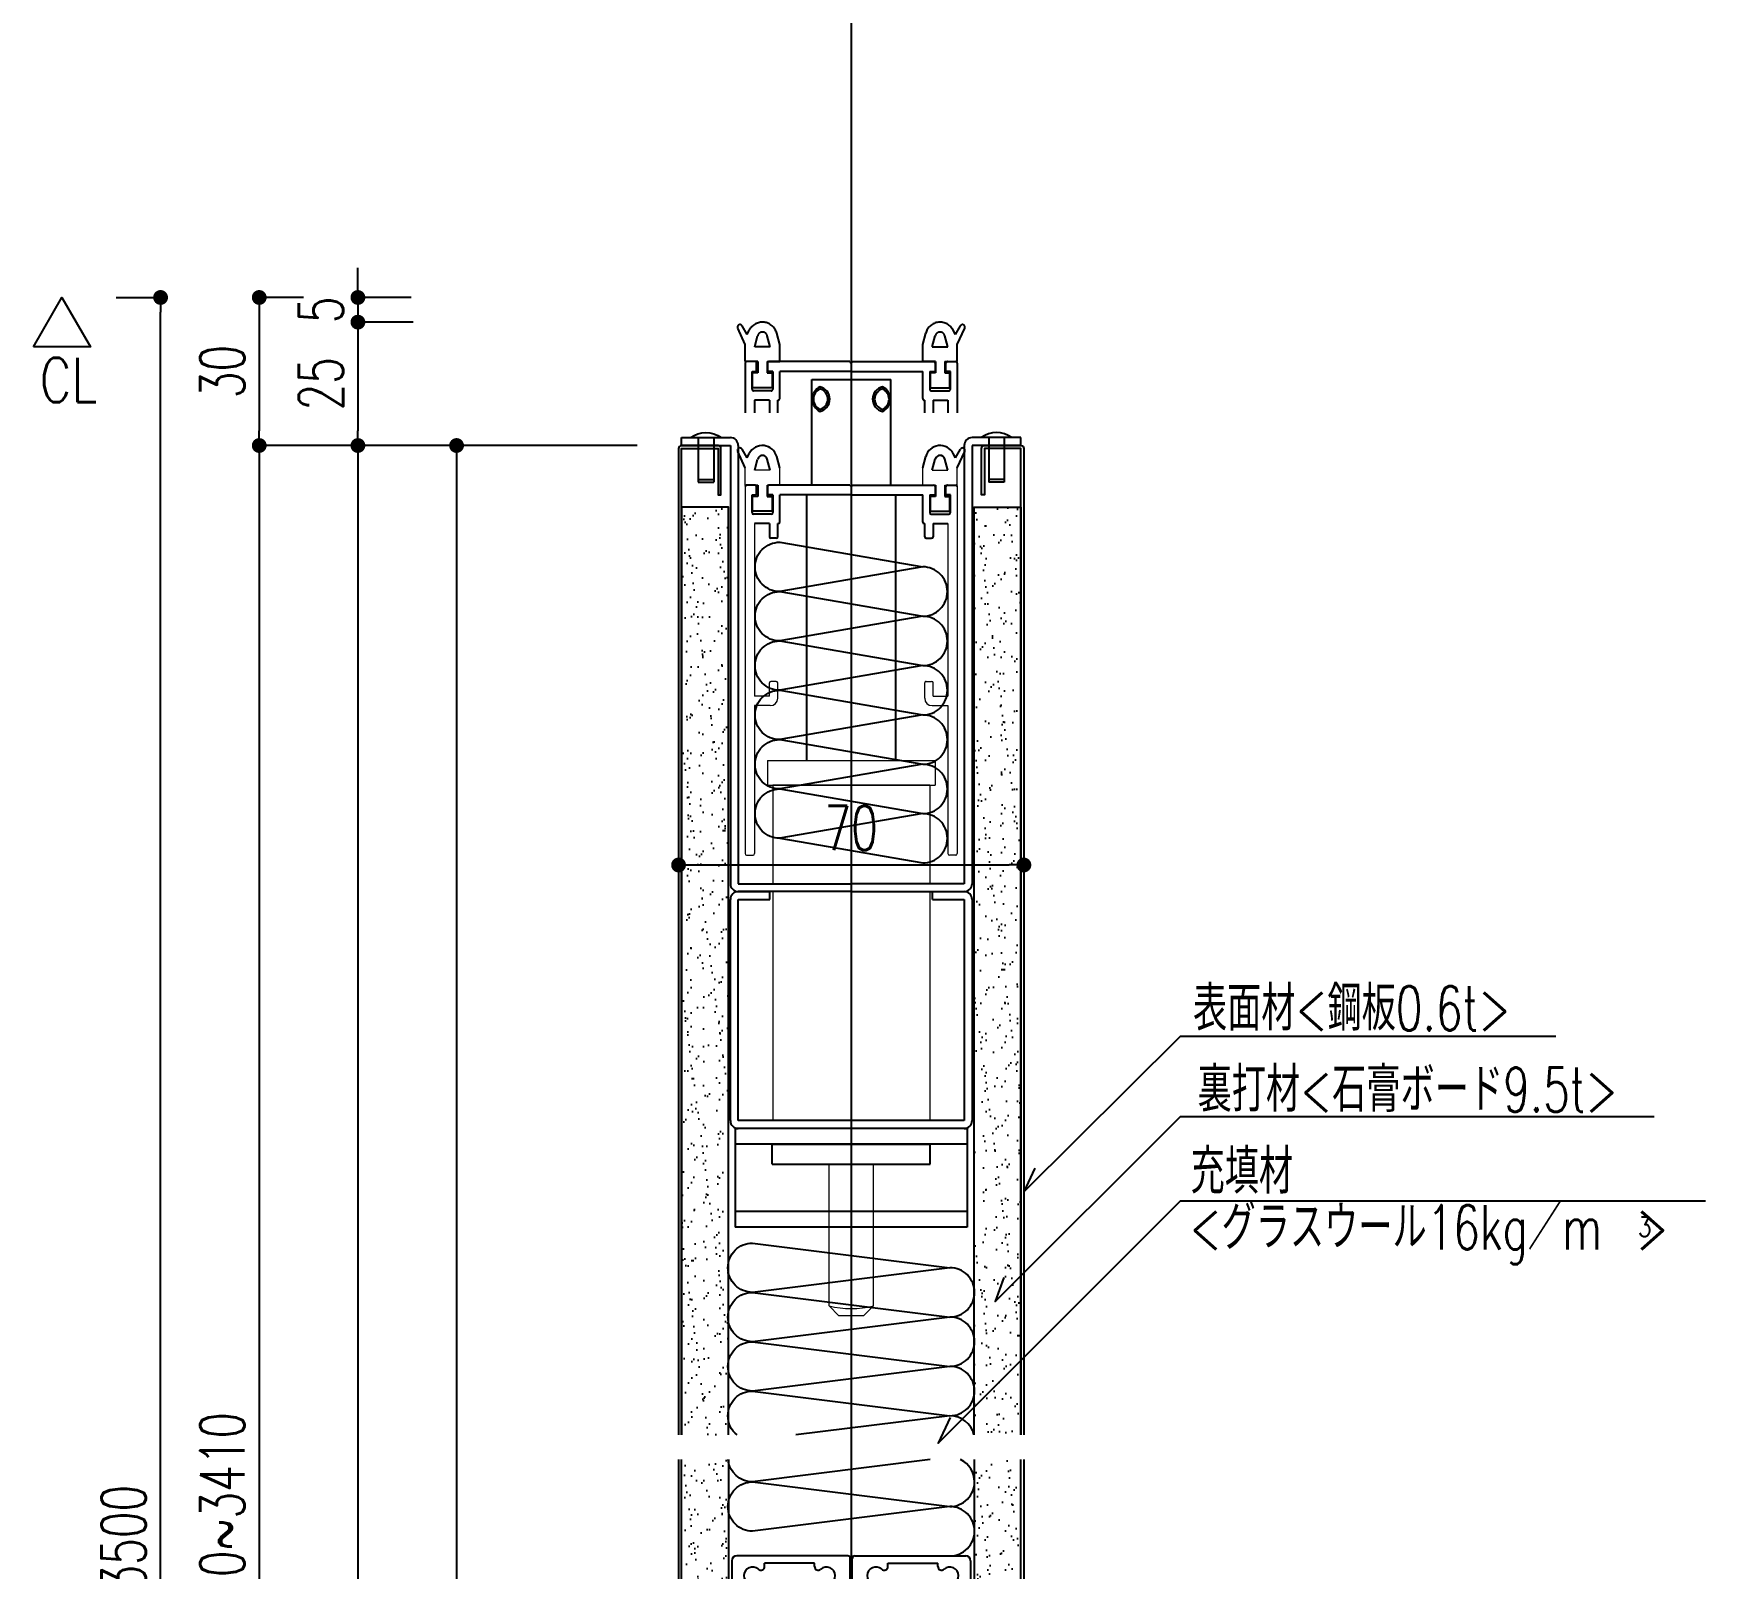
# Model space of a CAD drawing. Extents: x 21 to 47673, y 9 to 26406.
# Drawn here: x 17695.5 to 18034.5, y 17703.5 to 18014.5 of the extents above; entities that cross this region are included whole.
import ezdxf

# ---------------------------------------------------------------- set-up
doc = ezdxf.new("R2010")
doc.units = 0
doc.header["$LTSCALE"] = 10
doc.header["$PDMODE"] = 35
doc.header["$PDSIZE"] = 5
doc.linetypes.add('HIDDEN', pattern=[9.525, 6.35, -3.175])
for name, color, linetype in [('_基準', 1, 'Continuous'), ('_文字', 3, 'Continuous'), ('_製品', 4, 'Continuous'), ('_製品寸法', 9, 'Continuous'), ('_製品点線', 6, 'Continuous')]:
    doc.layers.add(name, color=color, linetype=linetype)
doc.styles.add('OKAMURA', font='simplex8.shx', dxfattribs={"width": 0.7, "bigfont": 'BIGFONT.shx'})
doc.dimstyles.new('OKAMURA-003', dxfattribs={"dimscale": 3, "dimtxt": 3, "dimasz": 1, "dimexe": 0, "dimexo": 3, "dimgap": 1, "dimtad": 1, "dimdec": 3, "dimdsep": 46, "dimtxsty": 'OKAMURA', "dimblk1": 'DOT', "dimblk2": 'DOT', "dimsah": 1, "dimcen": 0, "dimclrd": 9, "dimclre": 9, "dimclrt": 3, "dimadec": 0, "dimazin": 0, "dimtfac": 1, "dimtdec": 3, "dimtix": 1, "dimtmove": 2, "dimatfit": 3, "dimldrblk": 'NONE', "dimfxl": 0, "dimtolj": 1, "dimarcsym": 0})
pattern_1 = [(127.5, (-4866.6654, -3022.263), (-4.8941324, -0.160003), [0, -3.8608, 0, -4.318, 0, -4.1275]), (97.5, (-4866.6654, -3022.263), (-7.168251, 4.495233), [0, -2.0828, 0, -3.4798, 0, -1.3335]), (57.5, (-4866.6654, -3025.387), (-0.0143718, 7.9099237), [0, -1.27, 0, -4.572, 0, -5.969]), (47.5, (-4866.6654, -3025.387), (-2.229293, 7.6355645), [0, -0.635, 0, -2.9972, 0, -3.429])]
pattern_2 = [(127.5, (-4866.6654, -2716.763), (-4.8941324, -0.160003), [0, -3.8608, 0, -4.318, 0, -4.1275]), (97.5, (-4866.6654, -2716.763), (-7.168251, 4.495233), [0, -2.0828, 0, -3.4798, 0, -1.3335]), (57.5, (-4866.6654, -2719.887), (-0.014372, 7.9099237), [0, -1.27, 0, -4.572, 0, -5.969]), (47.5, (-4866.6654, -2719.887), (-2.229293, 7.6355645), [0, -0.635, 0, -2.9972, 0, -3.429])]

# ---------------------------------------------------------------- blocks, each defined once
blk = doc.blocks.new('_DOT')
at = {"color": 0, "linetype": 'ByBlock'}
blk.add_line((-0.5, 0), (-1, 0), dxfattribs=at)
at = {"color": 0, "linetype": 'ByBlock', "const_width": 0.5}
blk.add_lwpolyline([(-0.25, 0, 1), (0.25, 0, 1)], format="xyb", close=True, dxfattribs=at)
blk = doc.blocks.new('*D1579')
at = {"layer": '_製品寸法', "color": 9, "lineweight": -2, "transparency": 16777216}
for p, q in [((-149, 550), (-140, 550)), ((-140, 2.98), (-140, 547)), ((-149, -0.02), (-140, -0.02))]:
    blk.add_line(p, q, dxfattribs=at)
at = {"layer": 'Defpoints', "color": 0, "transparency": 16777216}
for p in [(-140, 550), (-140, 550), (-140, -0.02)]:
    blk.add_point(p, dxfattribs=at)
at = {"layer": '_製品寸法', "color": 9, "lineweight": -2, "transparency": 16777216, "xscale": 3, "yscale": 3, "zscale": 3}
for p, rotation in [((-140, 550), 90), ((-140, -0.02), 270)]:
    blk.add_blockref('_DOT', p, dxfattribs=dict(at, rotation=rotation))
at = {"layer": '_製品寸法', "color": 3, "transparency": 16777216, "insert": (-147.5, 274.99), "char_height": 9, "attachment_point": 5, "rotation": 90, "style": 'OKAMURA'}
blk.add_mtext('\\A1;CH=2500～3500', dxfattribs=at)
blk = doc.blocks.new('_None')
blk = doc.blocks.new('*D1580')
at = {"layer": '_製品寸法', "color": 9, "lineweight": -2, "transparency": 16777216}
for p, q in [((-111, 550), (-120, 550)), ((-120, 547), (-120, 523)), ((-43.4, 520), (-120, 520))]:
    blk.add_line(p, q, dxfattribs=at)
at = {"layer": 'Defpoints', "color": 0, "transparency": 16777216}
for p in [(-120, 550), (-120, 520), (-34.4, 520)]:
    blk.add_point(p, dxfattribs=at)
at = {"layer": '_製品寸法', "color": 9, "lineweight": -2, "transparency": 16777216, "xscale": 3, "yscale": 3, "zscale": 3}
for p, rotation in [((-120, 550), 90), ((-120, 520), 270)]:
    blk.add_blockref('_DOT', p, dxfattribs=dict(at, rotation=rotation))
at = {"layer": '_製品寸法', "color": 3, "transparency": 16777216, "insert": (-127.5, 535), "char_height": 9, "attachment_point": 5, "rotation": 90, "style": 'OKAMURA'}
blk.add_mtext('\\A1;30', dxfattribs=at)
blk = doc.blocks.new('*D1581')
at = {"layer": '_製品寸法', "color": 9, "lineweight": -2, "transparency": 16777216}
for p, q in [((-43.4, 520), (-120, 520)), ((-120, 517), (-120, 63)), ((-43.4, 60), (-120, 60))]:
    blk.add_line(p, q, dxfattribs=at)
at = {"layer": 'Defpoints', "color": 0, "transparency": 16777216}
for p in [(-34.4, 520), (-120, 60), (-34.4, 60)]:
    blk.add_point(p, dxfattribs=at)
at = {"layer": '_製品寸法', "color": 9, "lineweight": -2, "transparency": 16777216, "xscale": 3, "yscale": 3, "zscale": 3}
for p, rotation in [((-120, 520), 90), ((-120, 60), 270)]:
    blk.add_blockref('_DOT', p, dxfattribs=dict(at, rotation=rotation))
at = {"layer": '_製品寸法', "color": 3, "transparency": 16777216, "insert": (-127.5, 290), "char_height": 9, "attachment_point": 5, "rotation": 90, "style": 'OKAMURA'}
blk.add_mtext('\\A1;PH=2410~3410', dxfattribs=at)
blk = doc.blocks.new('*D1583')
at = {"layer": '_製品寸法', "color": 9, "lineweight": -2, "transparency": 16777216}
for p, q in [((-35, 444), (-35, 435)), ((35, 444), (35, 435)), ((-32, 435), (32, 435))]:
    blk.add_line(p, q, dxfattribs=at)
at = {"layer": 'Defpoints', "color": 0, "transparency": 16777216}
for p in [(-35, 435), (35, 435), (35, 435)]:
    blk.add_point(p, dxfattribs=at)
at = {"layer": '_製品寸法', "color": 9, "lineweight": -2, "transparency": 16777216, "xscale": 3, "yscale": 3, "zscale": 3, "rotation": 180}
blk.add_blockref('_DOT', (-35, 435), dxfattribs=at)
at = {"layer": '_製品寸法', "color": 9, "lineweight": -2, "transparency": 16777216, "xscale": 3, "yscale": 3, "zscale": 3}
blk.add_blockref('_DOT', (35, 435), dxfattribs=at)
at = {"layer": '_製品寸法', "color": 3, "transparency": 16777216, "insert": (0, 442.5), "char_height": 9, "attachment_point": 5, "style": 'OKAMURA'}
blk.add_mtext('\\A1;70', dxfattribs=at)
blk = doc.blocks.new('*D1584')
at = {"layer": '_製品寸法', "color": 9, "lineweight": -2, "transparency": 16777216}
for p, q in [((-44, 520), (-80, 520)), ((-80, 517), (-80, 283)), ((-44, 280), (-80, 280))]:
    blk.add_line(p, q, dxfattribs=at)
at = {"layer": 'Defpoints', "color": 0, "transparency": 16777216}
for p in [(-35, 520), (-80, 280), (-35, 280)]:
    blk.add_point(p, dxfattribs=at)
at = {"layer": '_製品寸法', "color": 9, "lineweight": -2, "transparency": 16777216, "xscale": 3, "yscale": 3, "zscale": 3}
for p, rotation in [((-80, 520), 90), ((-80, 280), 270)]:
    blk.add_blockref('_DOT', p, dxfattribs=dict(at, rotation=rotation))
blk = doc.blocks.new('A$C7104633C')
at = {"color": 0, "linetype": 'HIDDEN'}
for p, q in [((-21.5, -9.5), (-23.01, -6.21)), ((-21.11, -7.5), (-22.12, -5.75)), ((-21.11, -7.5), (-20.67, -6.63)), ((21.11, -7.5), (20.67, -6.63)), ((21.11, -7.5), (22.12, -5.75)), ((21.5, -9.5), (23.01, -6.21)), ((-21.5, -13), (-21.5, -9.5)), ((-19.56, -10), (-18.97, -7.74)), ((-16.44, -10), (-19.56, -10)), ((-16.44, -10), (-17.03, -7.74)), ((-14.5, -9.5), (-15.1, -7.23)), ((-14.5, -13), (-14.5, -9.5)), ((14.5, -9.5), (15.1, -7.23)), ((14.5, -13), (14.5, -9.5)), ((16.44, -10), (17.03, -7.74)), ((16.44, -10), (19.56, -10)), ((19.56, -10), (18.97, -7.74)), ((21.5, -13), (21.5, -9.5)), ((-18.95, -13), (-21.5, -13)), ((-21.5, -13.3), (-21.5, -23.4)), ((-19.5, -13), (-21.2, -13)), ((-19.2, -15), (-19.2, -13.3)), ((-18.95, -13), (-18.95, -15.3)), ((-17.05, -13), (-17.05, -15.3)), ((-17.05, -13), (-14.5, -13)), ((-17.05, -13), (-17.05, -15.3)), ((-17, -13.3), (-17, -15)), ((-0.3, -13), (-16.7, -13)), ((-0.3, -13), (0, -13.3)), ((0.3, -13), (0, -13.3)), ((0.3, -13), (16.7, -13)), ((17.05, -13), (14.5, -13)), ((17, -13.3), (17, -15)), ((17.05, -13), (17.05, -15.3)), ((17.05, -13), (17.05, -15.3)), ((18.95, -13), (18.95, -15.3)), ((18.95, -13), (21.5, -13)), ((19.2, -15), (19.2, -13.3)), ((19.5, -13), (21.2, -13)), ((21.5, -13.3), (21.5, -23.4)), ((-20.1, -18.6), (-20.1, -15)), ((-20.1, -15), (-19.2, -15)), ((-20, -18.3), (-20, -15.3)), ((-18.95, -15.3), (-20, -15.3)), ((-17.05, -15.3), (-16, -15.3)), ((-15.9, -15), (-17, -15)), ((-16, -15.3), (-16, -18.3)), ((-15.9, -15), (-15.9, -18.6)), ((-14.5, -20.5), (-14.5, -15)), ((0, -15), (-14.5, -15)), ((0, -15), (14.5, -15)), ((14.5, -20.5), (14.5, -15)), ((15.9, -15), (17, -15)), ((15.9, -15), (15.9, -18.6)), ((16, -15.3), (16, -18.3)), ((17.05, -15.3), (16, -15.3)), ((18.95, -15.3), (20, -15.3)), ((20.1, -15), (19.2, -15)), ((20, -18.3), (20, -15.3)), ((20.1, -18.6), (20.1, -15)), ((-16, -18.3), (-20, -18.3)), ((-16.2, -18.9), (-19.8, -18.9)), ((16, -18.3), (20, -18.3)), ((16.2, -18.9), (19.8, -18.9)), ((-16.6, -20.8), (-19.6, -20.8)), ((-19.6, -20.8), (-19.6, -23.4)), ((-16.6, -20.8), (-16.6, -23.4)), ((-14.8, -20.8), (-14.9, -20.8)), ((-14.9, -23.4), (-14.9, -20.8)), ((14.8, -20.8), (14.9, -20.8)), ((14.9, -23.4), (14.9, -20.8)), ((16.6, -20.8), (19.6, -20.8)), ((16.6, -20.8), (16.6, -23.4)), ((19.6, -20.8), (19.6, -23.4))]:
    blk.add_line(p, q, dxfattribs=at)
for centre, radius, start, end in [((-22.56, -6), 0.5, 30.0023, 204.6708), ((-18, -8), 3, 14.8176, 152.9081), ((18, -8), 3, 27.0918, 165.1823), ((22.56, -6), 0.5, 335.3292, 149.9976), ((-18, -8), 1, 14.8176, 164.935), ((18, -8), 1, 15.065, 165.1823), ((-21.2, -13.3), 0.3, 90, 180), ((-19.5, -13.3), 0.3, 0, 90), ((-16.7, -13.3), 0.3, 90, 180), ((16.7, -13.3), 0.3, 359.9999, 89.9999), ((19.5, -13.3), 0.3, 89.9999, 179.9999), ((21.2, -13.3), 0.3, 359.9999, 89.9999), ((-19.8, -18.6), 0.3, 180, 270), ((-16.2, -18.6), 0.3, 270, 0), ((16.2, -18.6), 0.3, 179.9999, 269.9999), ((19.8, -18.6), 0.3, 269.9999, 359.9999), ((-14.8, -20.5), 0.3, 270, 0), ((14.8, -20.5), 0.3, 179.9999, 269.9999)]:
    blk.add_arc(centre, radius, start, end, dxfattribs=at)
blk = doc.blocks.new('*D1588')
at = {"layer": '_製品寸法', "color": 9, "lineweight": -2, "transparency": 16777216}
for p, q in [((-91, 520), (-100, 520)), ((-100, 517), (-100, 283)), ((-44, 280), (-100, 280))]:
    blk.add_line(p, q, dxfattribs=at)
at = {"layer": 'Defpoints', "color": 0, "transparency": 16777216}
for p in [(-100, 520), (-100, 280), (-35, 280)]:
    blk.add_point(p, dxfattribs=at)
at = {"layer": '_製品寸法', "color": 9, "lineweight": -2, "transparency": 16777216, "xscale": 3, "yscale": 3, "zscale": 3}
for p, rotation in [((-100, 520), 90), ((-100, 280), 270)]:
    blk.add_blockref('_DOT', p, dxfattribs=dict(at, rotation=rotation))
blk = doc.blocks.new('*D1592')
at = {"layer": '_製品寸法', "color": 9, "lineweight": -2, "transparency": 16777216}
for p, q in [((-88.8, 545), (-100, 545)), ((-100, 542), (-100, 523)), ((-88.4, 520), (-100, 520))]:
    blk.add_line(p, q, dxfattribs=at)
at = {"layer": 'Defpoints', "color": 0, "transparency": 16777216}
for p in [(-79.8, 545), (-100, 520), (-79.4, 520)]:
    blk.add_point(p, dxfattribs=at)
at = {"layer": '_製品寸法', "color": 9, "lineweight": -2, "transparency": 16777216, "xscale": 3, "yscale": 3, "zscale": 3}
for p, rotation in [((-100, 545), 90), ((-100, 520), 270)]:
    blk.add_blockref('_DOT', p, dxfattribs=dict(at, rotation=rotation))
at = {"layer": '_製品寸法', "color": 3, "transparency": 16777216, "insert": (-107.5, 532.5), "char_height": 9, "attachment_point": 5, "rotation": 90, "style": 'OKAMURA'}
blk.add_mtext('\\A1;25', dxfattribs=at)
blk = doc.blocks.new('*D1593')
at = {"layer": '_製品寸法', "color": 9, "lineweight": -2, "transparency": 16777216}
for p, q in [((-100, 553), (-100, 556)), ((-89.2, 550), (-100, 550)), ((-100, 550), (-100, 545)), ((-88.8, 545), (-100, 545)), ((-100, 542), (-100, 539))]:
    blk.add_line(p, q, dxfattribs=at)
at = {"layer": 'Defpoints', "color": 0, "transparency": 16777216}
for p in [(-80.2, 550), (-100, 545), (-79.8, 545)]:
    blk.add_point(p, dxfattribs=at)
at = {"layer": '_製品寸法', "color": 9, "lineweight": -2, "transparency": 16777216, "xscale": 3, "yscale": 3, "zscale": 3}
for p, rotation in [((-100, 550), 270), ((-100, 545), 90)]:
    blk.add_blockref('_DOT', p, dxfattribs=dict(at, rotation=rotation))
at = {"layer": '_製品寸法', "color": 3, "transparency": 16777216, "insert": (-107.5, 547.5), "char_height": 9, "attachment_point": 5, "rotation": 90, "style": 'OKAMURA'}
blk.add_mtext('\\A1;5', dxfattribs=at)
blk = doc.blocks.new('A$C096F286E')
at = {"layer": '_製品'}
for p, q in [((6.2, 9), (0, 9)), ((1.53, 9), (1.53, 0)), ((4.68, 9), (4.68, 0)), ((4.68, 0.5), (1.53, 0.5)), ((4.68, 0), (1.53, 0))]:
    blk.add_line(p, q, dxfattribs=at)
blk.add_arc((3.1, 4.7), 5.31, 54.2426, 125.7574, dxfattribs=at)
blk = doc.blocks.new('A$C06EE46BC')
at = {"layer": '_製品'}
for p, q in [((10.5, 29), (10.5, 24)), ((34, 30), (11.5, 30)), ((27.26, 28.5), (17.14, 28.5)), ((17.14, 27.84), (17.14, 28.5)), ((27.26, 27.84), (27.26, 28.5)), ((34.5, 0.5), (34.5, 29.5)), ((34.9, 0.5), (34.9, 29.5)), ((35.4, 30), (57.9, 30)), ((42.14, 28.5), (52.26, 28.5)), ((42.14, 27.84), (42.14, 28.5)), ((52.26, 27.84), (52.26, 28.5)), ((58.9, 29), (58.9, 24)), ((33.2, 6.25), (33.2, 23.75)), ((36.2, 6.25), (36.2, 23.75)), ((12.7, 23), (11.5, 23)), ((13.7, 22), (13.7, 10)), ((15.2, 22.79), (15.2, 7.21)), ((54.2, 22.79), (54.2, 7.21)), ((55.7, 22), (55.7, 10)), ((56.7, 23), (57.9, 23)), ((0, 0.3), (0, 14.5)), ((0.5, 15), (10.2, 15)), ((1.5, 10.3), (1.5, 13.7)), ((1.8, 14), (7.9, 14)), ((8.2, 10.3), (8.2, 13.7)), ((10.7, 9.5), (10.7, 14.5)), ((58.7, 9.5), (58.7, 14.5)), ((68.9, 15), (59.2, 15)), ((61.2, 10.3), (61.2, 13.7)), ((67.6, 14), (61.5, 14)), ((67.9, 10.3), (67.9, 13.7)), ((69.4, 0.3), (69.4, 14.5)), ((1.5, 7.5), (1.5, 0.3)), ((7.9, 10), (1.8, 10)), ((8.4, 8), (2, 8)), ((8.9, 0.3), (8.9, 7.5)), ((11.2, 9), (12.7, 9)), ((58.2, 9), (56.7, 9)), ((60.5, 0.3), (60.5, 7.5)), ((61, 8), (67.4, 8)), ((61.5, 10), (67.6, 10)), ((67.9, 7.5), (67.9, 0.3)), ((17.14, 2.16), (17.14, 1.5)), ((27.26, 1.5), (17.14, 1.5)), ((27.26, 2.16), (27.26, 1.5)), ((42.14, 2.16), (42.14, 1.5)), ((42.14, 1.5), (52.26, 1.5)), ((52.26, 2.16), (52.26, 1.5)), ((1.2, 0), (0.3, 0)), ((34, 0), (9.2, 0)), ((35.4, 0), (60.2, 0)), ((68.2, 0), (69.1, 0))]:
    blk.add_line(p, q, dxfattribs=at)
for centre, radius, start, end in [((11.5, 29), 1, 90, 180), ((14.7, 26), 1.75, 47.4531, 180.0214), ((16.39, 27.84), 0.75, 227.4441, 360), ((28.01, 27.84), 0.75, 180, 312.5559), ((29.7, 26), 1.75, 359.9786, 132.5469), ((34, 29.5), 0.5, 0, 90), ((35.4, 29.5), 0.5, 90, 180), ((39.7, 26), 1.75, 47.4531, 180.0214), ((41.39, 27.84), 0.75, 227.4441, 360), ((53.01, 27.84), 0.75, 180, 312.5559), ((54.7, 26), 1.75, 359.9786, 132.5469), ((57.9, 29), 1, 360, 90), ((11.5, 24), 1, 180, 270), ((14.7, 26), 1.75, 179.9786, 312.5469), ((16.39, 24.16), 0.75, 308.786, 132.5559), ((28.01, 24.16), 0.75, 47.4441, 231.214), ((29.7, 26), 3.25, 226.583, 323.1301), ((29.7, 26), 1.75, 227.4531, 0.0214), ((32.7, 23.75), 0.5, 0, 143.1301), ((36.7, 23.75), 0.5, 36.8699, 180), ((39.7, 26), 3.25, 216.8699, 313.417), ((39.7, 26), 1.75, 179.9786, 312.5469), ((41.39, 24.16), 0.75, 308.786, 132.5559), ((53.01, 24.16), 0.75, 47.4441, 231.214), ((54.7, 26), 1.75, 227.4531, 0.0214), ((57.9, 24), 1, 270, 360), ((12.7, 22), 1, 0, 90), ((14.7, 26), 3.25, 278.8499, 313.417), ((54.7, 26), 3.25, 226.583, 261.1501), ((56.7, 22), 1, 90, 180), ((0.5, 14.5), 0.5, 90, 180), ((1.8, 13.7), 0.3, 90, 180), ((7.9, 13.7), 0.3, 360, 90), ((10.2, 14.5), 0.5, 360, 90), ((59.2, 14.5), 0.5, 90, 180), ((61.5, 13.7), 0.3, 90, 180), ((67.6, 13.7), 0.3, 360, 90), ((68.9, 14.5), 0.5, 360, 90), ((1.8, 10.3), 0.3, 180, 270), ((7.9, 10.3), 0.3, 270, 360), ((61.5, 10.3), 0.3, 180, 270), ((67.6, 10.3), 0.3, 270, 360), ((2, 7.5), 0.5, 90, 180), ((8.4, 7.5), 0.5, 360, 90), ((11.2, 9.5), 0.5, 180, 270), ((12.7, 10), 1, 270, 0), ((14.7, 4), 3.25, 46.583, 81.1501), ((29.7, 4), 3.25, 36.8699, 133.417), ((39.7, 4), 3.25, 46.583, 143.1301), ((54.7, 4), 3.25, 98.8499, 133.417), ((56.7, 10), 1, 180, 270), ((58.2, 9.5), 0.5, 270, 0), ((61, 7.5), 0.5, 90, 180), ((67.4, 7.5), 0.5, 0, 90), ((14.7, 4), 1.75, 47.4531, 180.0214), ((14.7, 4), 1.75, 179.9786, 312.5469), ((16.39, 5.84), 0.75, 227.4441, 51.214), ((28.01, 5.84), 0.75, 128.786, 312.5559), ((29.7, 4), 1.75, 359.9786, 132.5469), ((29.7, 4), 1.75, 227.4531, 0.0214), ((32.7, 6.25), 0.5, 216.8699, 0), ((36.7, 6.25), 0.5, 180, 323.1301), ((39.7, 4), 1.75, 47.4531, 180.0214), ((39.7, 4), 1.75, 179.9786, 312.5469), ((41.39, 5.84), 0.75, 227.4441, 51.214), ((53.01, 5.84), 0.75, 128.786, 312.5559), ((54.7, 4), 1.75, 359.9786, 132.5469), ((54.7, 4), 1.75, 227.4531, 0.0214), ((0.3, 0.3), 0.3, 180, 270), ((1.2, 0.3), 0.3, 270, 360), ((9.2, 0.3), 0.3, 180, 270), ((16.39, 2.16), 0.75, 0, 132.5559), ((28.01, 2.16), 0.75, 47.4441, 180), ((34, 0.5), 0.5, 270, 0), ((35.4, 0.5), 0.5, 180, 270), ((41.39, 2.16), 0.75, 360, 132.5559), ((53.01, 2.16), 0.75, 47.4441, 180), ((60.2, 0.3), 0.3, 270, 0), ((68.2, 0.3), 0.3, 180, 270), ((69.1, 0.3), 0.3, 270, 360)]:
    blk.add_arc(centre, radius, start, end, dxfattribs=at)
blk = doc.blocks.new('P15- AGP_THAP')
at = {"layer": '_製品'}
h = blk.add_hatch(dxfattribs=at)
h.set_pattern_fill('AR-SAND', color=256, scale=0.1, angle=90, style=0)
h.set_pattern_definition(pattern_1)
edge = h.paths.add_edge_path()
edge.add_line((-24.9, 319.5), (-24.9, 507.5))
edge.add_line((-24.9, 507.5), (-34.4, 507.5))
edge.add_line((-34.4, 507.5), (-34.4, 319.5))
h = blk.add_hatch(dxfattribs=at)
h.set_pattern_fill('AR-SAND', color=256, scale=0.1, angle=90, style=0)
h.set_pattern_definition(pattern_1)
edge = h.paths.add_edge_path()
edge.add_line((24.9, 319.5), (24.9, 507.5))
edge.add_line((24.9, 507.5), (34.4, 507.5))
edge.add_line((34.4, 507.5), (34.4, 319.5))
h = blk.add_hatch(dxfattribs=at)
h.set_pattern_fill('AR-SAND', color=256, scale=0.1, angle=90, style=0)
h.set_pattern_definition(pattern_2)
edge = h.paths.add_edge_path()
edge.add_line((-24.9, 314.5), (-24.9, 283))
edge.add_line((-24.9, 283), (-34.4, 283))
edge.add_line((-34.4, 283), (-34.4, 314.5))
h = blk.add_hatch(dxfattribs=at)
h.set_pattern_fill('AR-SAND', color=256, scale=0.1, angle=90, style=0)
h.set_pattern_definition(pattern_2)
edge = h.paths.add_edge_path()
edge.add_line((24.9, 314.5), (24.9, 283))
edge.add_line((24.9, 283), (34.4, 283))
edge.add_line((34.4, 283), (34.4, 314.5))
for p, q in [((-8, 533.4), (8, 533.4)), ((-8, 512), (-8, 533.4)), ((8, 512), (8, 533.4)), ((-34.4, 520), (-34.4, 521.6)), ((-34.4, 521.6), (-24.5, 521.6)), ((-34.4, 520), (-24.5, 520)), ((-24.5, 520), (-24.5, 431.2)), ((-21.5, 515.5), (-23.01, 518.79)), ((-22.9, 520), (-22.9, 431.2)), ((-21.11, 517.5), (-22.12, 519.25)), ((21.11, 517.5), (22.12, 519.25)), ((21.5, 515.5), (23.01, 518.79)), ((22.9, 520), (22.9, 431.2)), ((34.4, 521.6), (24.5, 521.6)), ((34.4, 520), (24.5, 520)), ((24.5, 520), (24.5, 431.2)), ((34.4, 520), (34.4, 521.6)), ((-21.11, 517.5), (-20.67, 518.37)), ((-19.56, 515), (-18.97, 517.26)), ((-16.44, 515), (-17.03, 517.26)), ((-14.5, 515.5), (-15.1, 517.77)), ((14.5, 515.5), (15.1, 517.77)), ((16.44, 515), (17.03, 517.26)), ((19.56, 515), (18.97, 517.26)), ((21.11, 517.5), (20.67, 518.37)), ((-19.5, 512), (-21.2, 512)), ((-18.95, 512), (-18.95, 509.7)), ((-17.05, 512), (-17.05, 509.7)), ((-0.3, 512), (-16.7, 512)), ((-0.3, 512), (0, 511.7)), ((0.3, 512), (0, 511.7)), ((0.3, 512), (16.7, 512)), ((17.05, 512), (17.05, 509.7)), ((18.95, 512), (18.95, 509.7)), ((19.5, 512), (21.2, 512)), ((-20.1, 506.4), (-20.1, 510)), ((-20.1, 510), (-19.2, 510)), ((-20, 506.7), (-20, 509.7)), ((-18.95, 509.7), (-20, 509.7)), ((-19.2, 510), (-19.2, 511.7)), ((-17.05, 509.7), (-16, 509.7)), ((-17, 511.7), (-17, 510)), ((-15.9, 510), (-17, 510)), ((-16, 509.7), (-16, 506.7)), ((-15.9, 510), (-15.9, 506.4)), ((-14.5, 504.5), (-14.5, 510)), ((0, 510), (-14.5, 510)), ((-9, 456.2), (-9, 510)), ((0, 510), (14.5, 510)), ((9, 510), (9, 456.2)), ((14.5, 504.5), (14.5, 510)), ((15.9, 510), (17, 510)), ((15.9, 510), (15.9, 506.4)), ((16, 509.7), (16, 506.7)), ((17.05, 509.7), (16, 509.7)), ((17, 511.7), (17, 510)), ((18.95, 509.7), (20, 509.7)), ((19.2, 510), (19.2, 511.7)), ((20.1, 510), (19.2, 510)), ((20, 506.7), (20, 509.7)), ((20.1, 506.4), (20.1, 510)), ((-16, 506.7), (-20, 506.7)), ((-16.2, 506.1), (-19.8, 506.1)), ((16, 506.7), (20, 506.7)), ((16.2, 506.1), (19.8, 506.1)), ((-16.6, 504.2), (-19.6, 504.2)), ((-16.6, 504.2), (-16.6, 501.5)), ((-14.8, 504.2), (-14.9, 504.2)), ((-14.9, 501.5), (-14.9, 504.2)), ((14.8, 504.2), (14.9, 504.2)), ((14.9, 501.5), (14.9, 504.2)), ((16.6, 504.2), (19.6, 504.2)), ((16.6, 504.2), (16.6, 501.5)), ((-15.2, 501.2), (-16.3, 501.2)), ((15.2, 501.2), (16.3, 501.2)), ((-22.9, 431.2), (0, 431.2)), ((22.9, 431.2), (0, 431.2)), ((-24.5, 383.2), (-24.5, 428)), ((0, 429.6), (-22.9, 429.6)), ((-22.9, 429.6), (-16.5, 429.6)), ((-22.9, 383.2), (-22.9, 428)), ((-22.9, 428), (-16.5, 428)), ((-16.5, 428), (-16.5, 429.6)), ((0, 429.6), (22.9, 429.6)), ((16.5, 429.6), (22.9, 429.6)), ((16.5, 428), (16.5, 429.6)), ((16.5, 428), (22.9, 428)), ((22.9, 428), (22.9, 383.2)), ((24.5, 428), (24.5, 383.2)), ((22.9, 383.2), (-22.9, 383.2)), ((23.5, 381.6), (-23.5, 381.6)), ((-23.5, 381.6), (-23.5, 361.6)), ((22.9, 381.6), (-22.9, 381.6)), ((23.5, 381.6), (23.5, 361.6)), ((23.5, 378.4), (-23.5, 378.4)), ((-16, 378.4), (16, 378.4)), ((-16, 374.4), (-16, 378.4)), ((16, 374.4), (16, 378.4)), ((-16, 374.4), (16, 374.4)), ((23.5, 364.8), (-23.5, 364.8)), ((23.5, 361.6), (-23.5, 361.6))]:
    blk.add_line(p, q, dxfattribs=at)
at = {"layer": '_製品', "lineweight": 15}
for p, q in [((-21.5, 512), (-21.5, 515.5)), ((-14.5, 512), (-14.5, 515.5)), ((14.5, 512), (14.5, 515.5)), ((21.5, 512), (21.5, 515.5)), ((-18.95, 512), (-21.5, 512)), ((-16.44, 515), (-19.56, 515)), ((-17.05, 512), (-14.5, 512)), ((-17.05, 512), (-17.05, 509.7)), ((17.05, 512), (14.5, 512)), ((16.44, 515), (19.56, 515)), ((17.05, 512), (17.05, 509.7)), ((18.95, 512), (21.5, 512)), ((-21.5, 511.7), (-21.5, 437.3)), ((21.5, 511.7), (21.5, 437.3)), ((-19.6, 504.2), (-19.6, 469.2)), ((19.6, 504.2), (19.6, 469.2)), ((-16.6, 469.2), (-16.6, 471.9)), ((-15.2, 472.2), (-16.3, 472.2)), ((-14.9, 468.8), (-14.9, 471.9)), ((14.9, 468.8), (14.9, 471.9)), ((15.2, 472.2), (16.3, 472.2)), ((16.6, 469.2), (16.6, 471.9)), ((-16.6, 469.2), (-19.6, 469.2)), ((16.6, 469.2), (19.6, 469.2)), ((-19.6, 467.3), (-19.6, 437.3)), ((-16.4, 467.3), (-19.6, 467.3)), ((16.4, 467.3), (19.6, 467.3)), ((19.6, 467.3), (19.6, 437.3)), ((-17, 456.2), (17, 456.2)), ((-17, 456.2), (-17, 451.2)), ((17, 456.2), (17, 451.2)), ((-17, 451.2), (17, 451.2)), ((15.9, 451.2), (-15.9, 451.2)), ((-15.9, 451.2), (-15.9, 431.2)), ((15.9, 451.2), (15.9, 431.2)), ((-21.2, 437), (-19.9, 437)), ((21.2, 437), (19.9, 437)), ((-18.9, 429.6), (18.9, 429.6)), ((-15.9, 429.6), (-15.9, 383.2)), ((15.9, 429.6), (15.9, 383.2)), ((15.9, 383.2), (-15.9, 383.2)), ((23.5, 381.6), (-23.5, 381.6)), ((-21.2, 381.6), (21.2, 381.6)), ((-4.5, 345.64), (-4.5, 374.4)), ((4.5, 345.64), (4.5, 374.4)), ((-2.5, 343.64), (-4.5, 345.64)), ((2.5, 343.64), (-2.5, 343.64)), ((4.5, 345.64), (2.5, 343.64))]:
    blk.add_line(p, q, dxfattribs=at)
at = {"layer": '_製品', "color": 6, "linetype": 'ByBlock', "ltscale": 0.5}
blk.add_line((-14.5, 440.41), (14.5, 435.41), dxfattribs=at)
at = {"layer": '_製品'}
for points in [[(-34.4, 319.5), (-34.4, 519.4), (-27, 519.4), (-27, 510), (-26.4, 510), (-26.4, 519.4, 0.414214), (-27, 520), (-34.4, 520, 0.414214), (-35, 519.4), (-35, 319.5)], [(34.4, 319.5), (34.4, 519.4), (27, 519.4), (27, 510), (26.4, 510), (26.4, 519.4, -0.414214), (27, 520), (34.4, 520, -0.414214), (35, 519.4), (35, 319.5)], [(-35, 314.5), (-35, 280.6, 0.414214), (-34.4, 280), (-24, 280), (-24, 274.8), (-23.4, 274.8), (-23.4, 280, 0.414214), (-24, 280.6), (-34.4, 280.6), (-34.4, 314.5)], [(35, 314.5), (35, 280.6, -0.414214), (34.4, 280), (24, 280), (24, 274.8), (23.4, 274.8), (23.4, 280, -0.414214), (24, 280.6), (34.4, 280.6), (34.4, 314.5)]]:
    blk.add_lwpolyline(points, format="xyb", dxfattribs=at)
for points in [[(-24.9, 319.5), (-24.9, 507.5), (-34.4, 507.5), (-34.4, 319.5)], [(24.9, 319.5), (24.9, 507.5), (34.4, 507.5), (34.4, 319.5)], [(-24.9, 314.5), (-24.9, 283), (-34.4, 283), (-34.4, 314.5)], [(24.9, 314.5), (24.9, 283), (34.4, 283), (34.4, 314.5)]]:
    blk.add_lwpolyline(points, dxfattribs=at)
at = {"layer": '_製品', "color": 6, "linetype": 'ByBlock', "ltscale": 0.5}
for points in [[(14.5, 485.41), (14.5, 485.41, 0.414214), (19.5, 490.41), (19.5, 490.41, 0.414214), (14.5, 495.41), (14.5, 495.41), (-14.5, 490.41), (-14.5, 490.41, -0.414214), (-19.5, 495.41), (-19.5, 495.41, -0.414214), (-14.5, 500.41), (-14.5, 500.41), (14.5, 495.41)], [(14.5, 475.41), (14.5, 475.41, 0.414214), (19.5, 480.41), (19.5, 480.41, 0.414214), (14.5, 485.41), (14.5, 485.41), (-14.5, 480.41), (-14.5, 480.41, -0.414214), (-19.5, 485.41), (-19.5, 485.41, -0.414214), (-14.5, 490.41), (-14.5, 490.41), (14.5, 485.41)], [(14.5, 465.41), (14.5, 465.41, 0.414214), (19.5, 470.41), (19.5, 470.41, 0.414214), (14.5, 475.41), (14.5, 475.41), (-14.5, 470.41), (-14.5, 470.41, -0.414214), (-19.5, 475.41), (-19.5, 475.41, -0.414214), (-14.5, 480.41), (-14.5, 480.41), (14.5, 475.41)], [(14.5, 455.41), (14.5, 455.41, 0.414214), (19.5, 460.41), (19.5, 460.41, 0.414214), (14.5, 465.41), (14.5, 465.41), (-14.5, 460.41), (-14.5, 460.41, -0.414214), (-19.5, 465.41), (-19.5, 465.41, -0.414214), (-14.5, 470.41), (-14.5, 470.41), (14.5, 465.41)], [(14.5, 445.41), (14.5, 445.41, 0.414214), (19.5, 450.41), (19.5, 450.41, 0.414214), (14.5, 455.41), (14.5, 455.41), (-14.5, 450.41), (-14.5, 450.41, -0.414214), (-19.5, 455.41), (-19.5, 455.41, -0.414214), (-14.5, 460.41), (-14.5, 460.41), (14.5, 455.41)], [(14.5, 435.41), (14.5, 435.41, 0.414214), (19.5, 440.41), (19.5, 440.41, 0.414214), (14.5, 445.41), (14.5, 445.41), (-14.5, 440.41), (-14.5, 440.41, -0.414214), (-19.5, 445.41), (-19.5, 445.41, -0.414214), (-14.5, 450.41), (-14.5, 450.41), (14.5, 445.41)]]:
    blk.add_lwpolyline(points, format="xyb", dxfattribs=at)
at = {"layer": '_製品', "ltscale": 0.5}
for points in [[(20, 343.4), (20, 343.4, 0.414214), (25, 348.4), (25, 348.4, 0.414214), (20, 353.4), (20, 353.4), (-20, 348.4), (-20, 348.4, -0.414214), (-25, 353.4), (-25, 353.4, -0.414214), (-20, 358.4), (-20, 358.4), (20, 353.4)], [(20, 333.4), (20, 333.4, 0.414214), (25, 338.4), (25, 338.4, 0.414214), (20, 343.4), (20, 343.4), (-20, 338.4), (-20, 338.4, -0.414214), (-25, 343.4), (-25, 343.4, -0.414214), (-20, 348.4), (-20, 348.4), (20, 343.4)], [(20, 323.4), (20, 323.4, 0.414214), (25, 328.4), (25, 328.4, 0.414214), (20, 333.4), (20, 333.4), (-20, 328.4), (-20, 328.4, -0.414214), (-25, 333.4), (-25, 333.4, -0.414214), (-20, 338.4), (-20, 338.4), (20, 333.4)], [(-23.13, 319.5, -0.227486), (-25, 323.4), (-25, 323.4, -0.414214), (-20, 328.4), (-20, 328.4), (20, 323.4)], [(24.88, 319.5, 0.35065), (20, 323.4), (20, 323.4), (-11.2, 319.5)], [(16, 314.5), (-20, 310), (-20, 310, -0.385199), (-24.97, 314.5)], [(20, 305), (20, 305, 0.414214), (25, 310), (25, 310, 0.287553), (22.18, 314.5, 0.287553)], [(20, 295), (20, 295, 0.414214), (25, 300), (25, 300, 0.414214), (20, 305), (20, 305), (-20, 300), (-20, 300, -0.414214), (-25, 305), (-25, 305, -0.414214), (-20, 310), (-20, 310), (20, 305)]]:
    blk.add_lwpolyline(points, format="xyb", dxfattribs=at)
at = {"layer": '_製品'}
for centre, radius, start, end in [((-5.06, 529.4), 2.82, 117.4909, 242.5091), ((-5.36, 529.4), 2.3, 116.0051, 243.9949), ((-6.9, 529.4), 2.56, 282.1728, 77.8272), ((-6.86, 529.4), 2.13, 283.4244, 76.5755), ((6.9, 529.4), 2.56, 102.1728, 257.8272), ((6.86, 529.4), 2.13, 103.4245, 256.5756), ((5.06, 529.4), 2.82, 297.4909, 62.5091), ((5.36, 529.4), 2.3, 296.0051, 63.9949), ((-24.5, 520), 1.6, 0, 90), ((-22.56, 519), 0.5, 30.0023, 204.6708), ((-18, 517), 3, 14.8176, 152.9081), ((18, 517), 3, 27.0918, 165.1823), ((22.56, 519), 0.5, 335.3292, 149.9976), ((24.5, 520), 1.6, 90, 180), ((-18, 517), 1, 14.8176, 164.935), ((18, 517), 1, 15.065, 165.1823), ((-21.2, 511.7), 0.3, 90, 180), ((-19.5, 511.7), 0.3, 0, 90), ((-16.7, 511.7), 0.3, 90, 180), ((16.7, 511.7), 0.3, 359.9999, 89.9999), ((19.5, 511.7), 0.3, 89.9999, 179.9999), ((21.2, 511.7), 0.3, 359.9999, 89.9999), ((-19.8, 506.4), 0.3, 180, 270), ((-16.2, 506.4), 0.3, 270, 0), ((16.2, 506.4), 0.3, 179.9999, 269.9999), ((19.8, 506.4), 0.3, 269.9999, 359.9999), ((-14.8, 504.5), 0.3, 270, 0), ((14.8, 504.5), 0.3, 179.9999, 269.9999), ((-16.3, 501.5), 0.3, 180, 270), ((-15.2, 501.5), 0.3, 270, 0), ((15.2, 501.5), 0.3, 179.9999, 269.9999), ((16.3, 501.5), 0.3, 269.9999, 359.9999), ((-22.9, 431.2), 1.6, 180, 270), ((22.9, 431.2), 1.6, 270, 0), ((-22.9, 428), 1.6, 90, 180), ((22.9, 428), 1.6, 0, 90), ((-22.9, 383.2), 1.6, 180, 270), ((22.9, 383.2), 1.6, 270, 0)]:
    blk.add_arc(centre, radius, start, end, dxfattribs=at)
at = {"layer": '_製品', "lineweight": 15}
for centre, radius, start, end in [((-16.3, 471.9), 0.3, 90, 180), ((-15.2, 471.9), 0.3, 0, 90), ((15.2, 471.9), 0.3, 89.9999, 179.9999), ((16.3, 471.9), 0.3, 359.9999, 89.9999), ((-16.4, 468.8), 1.5, 270, 0), ((16.4, 468.8), 1.5, 179.9999, 269.9999), ((-21.2, 437.3), 0.3, 180, 270), ((-19.9, 437.3), 0.3, 270, 360), ((19.9, 437.3), 0.3, 180, 269.9999), ((21.2, 437.3), 0.3, 269.9999, 359.9999), ((0, 364.29), 19.18, 256.4329, 283.5671)]:
    blk.add_arc(centre, radius, start, end, dxfattribs=at)
at = {"xscale": -1, "rotation": 359.9999999984367}
blk.add_blockref('A$C096F286E', (-26.35, 512.6), dxfattribs=at)
blk.add_blockref('A$C096F286E', (26.35, 512.6))
at = {"layer": '_製品'}
blk.add_blockref('A$C06EE46BC', (-34.7, 265), dxfattribs=at)
blk = doc.blocks.new('*U1578')
at = {"layer": '_基準'}
blk.add_line((0, 1247), (0, -40), dxfattribs=at)
at = {"layer": '_文字', "color": 9}
for points in [[(37.2487, 373.5967), (35, 368.7744), (66.7451, 400.2805), (142.8342, 400.2805)], [(30.9572, 351.3795), (29.2074, 346.5572), (66.7451, 384.0125), (162.7327, 384.0125)], [(20.0308, 323.0156), (17.6277, 317.862), (66.7444, 366.9787), (173.1803, 366.9787)]]:
    blk.add_lwpolyline(points, dxfattribs=at)
at = {"layer": '_製品寸法', "ltscale": 2}
blk.add_lwpolyline([(-165.7735, 540), (-160, 550), (-154.2265, 540), (-165.7735, 540)], dxfattribs=at)
at = {"layer": '_製品'}
blk.add_blockref('P15- AGP_THAP', (0, 0), dxfattribs=at)
at = {"layer": '_製品点線'}
blk.add_blockref('A$C7104633C', (0, 550), dxfattribs=at)
at = {"layer": '_文字', "style": 'OKAMURA'}
for s, height, width, p in [('CL', 9, 0.8, (-164.5255, 528.7658)), ('表面材<鋼板0.6t>', 9, 0.7, (69.2759, 401.4522)), ('裏打材<石膏ボード9.5t> ', 9, 0.7, (70.2163, 384.9872)), ('充填材', 9, 0.7, (68.7829, 368.4114)), ('<グラスウール16kg／m\u3000> ', 9, 0.7, (68.5906, 357.0875)), ('3', 4, 0.8, (159.5052, 359.6773))]:
    blk.add_text(s, height=height, dxfattribs=dict(at, width=width)).set_placement(p)
at = {"layer": '_製品寸法'}
for base, p1, p2, picture, middle in [((-100, 545), (-80.2, 550), (-79.8, 545), '*D1593', (-107.5, 547.5)), ((-120, 520), (-120, 550), (-34.3999, 520), '*D1580', (-127.5, 535)), ((-100, 520), (-79.8, 545), (-79.4, 520), '*D1592', (-107.5, 532.5))]:
    dim = blk.add_linear_dim(base=base, p1=p1, p2=p2, angle=90, dimstyle='OKAMURA-003', dxfattribs=at)
    dim.commit()
    dim.dimension.update_dxf_attribs({"geometry": picture, "text_midpoint": middle})
for base, p1, p2, text, picture, middle in [((-140, 550), (-140, -0.0179), (-140, 550), 'CH=2500～3500', '*D1579', (-147.5, 274.991)), ((-120, 60), (-34.3999, 520), (-34.3999, 60), 'PH=2410~3410', '*D1581', (-127.5, 290)), ((-100, 280), (-100, 520), (-35, 280), ' ', '*D1588', (-100, 400)), ((-80, 280), (-35, 520), (-35, 280), ' ', '*D1584', (-80, 400))]:
    dim = blk.add_linear_dim(base=base, p1=p1, p2=p2, angle=90, text=text, dimstyle='OKAMURA-003', dxfattribs=at)
    dim.commit()
    dim.dimension.update_dxf_attribs({"geometry": picture, "text_midpoint": middle})
dim = blk.add_linear_dim(base=(35, 435), p1=(-35, 435), p2=(35, 435), dimstyle='OKAMURA-003', dxfattribs=at)
dim.commit()
dim.dimension.update_dxf_attribs({"geometry": '*D1583', "text_midpoint": (0, 442.5)})

msp = doc.modelspace()

# ---------------------------------------------------------------- block references
msp.add_blockref('*U1578', (17861.3147, 17411.0461))

doc.saveas('drawing.dxf')
